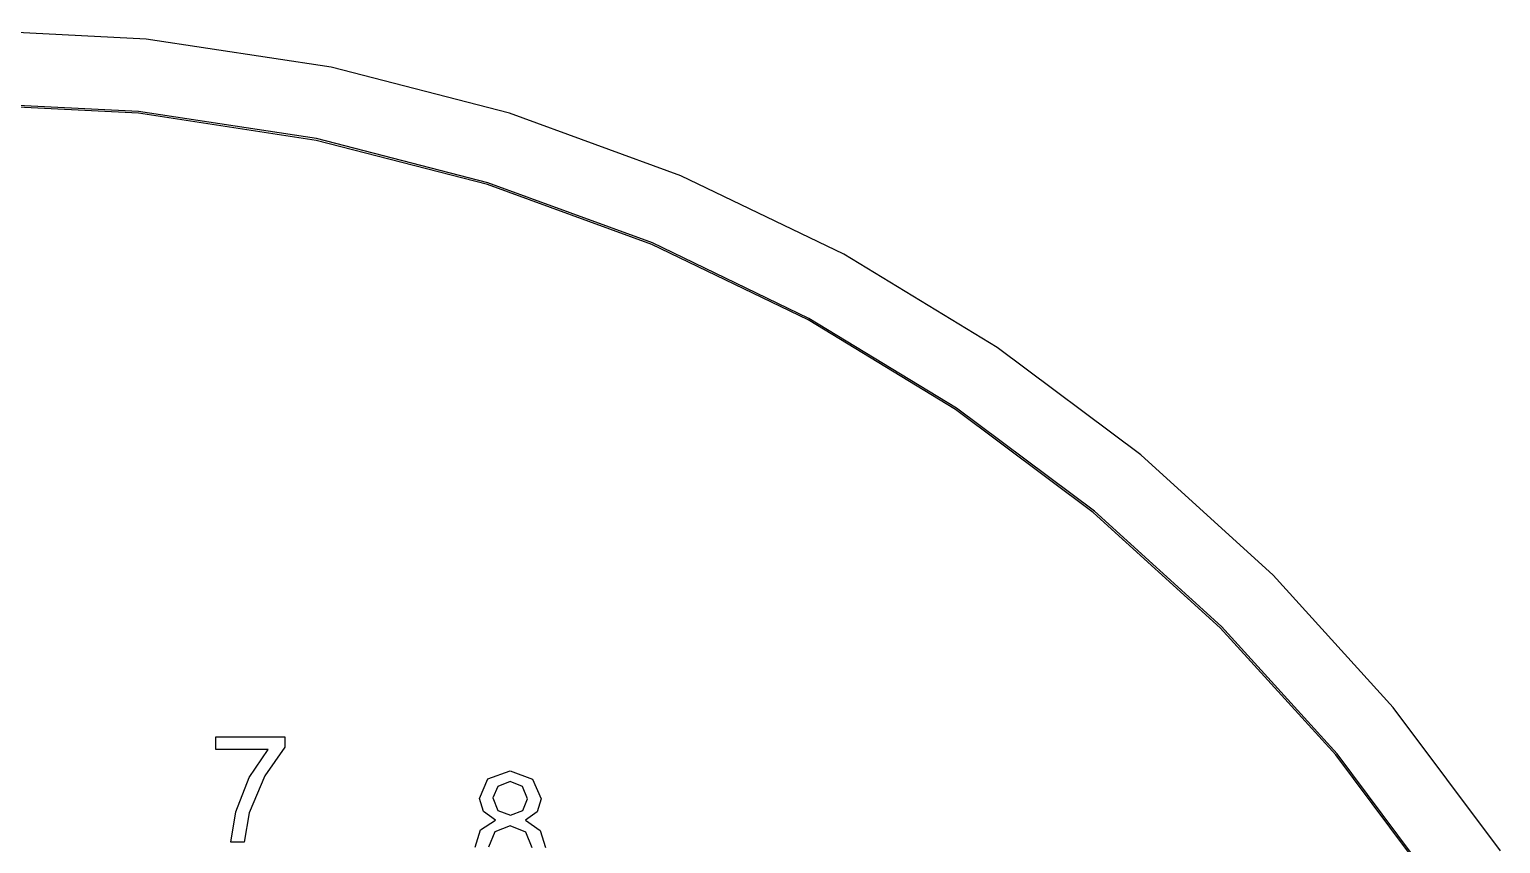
# Model space of a CAD drawing. Extents: x 7.9 to 57.9, y 5.2 to 55.2.
# Drawn here: x 33.88 to 53.62, y 44.31 to 55.23 of the extents above; entities that cross this region are included whole.
import ezdxf

# ---------------------------------------------------------------- set-up
doc = ezdxf.new("R2010")
doc.units = 0

msp = doc.modelspace()

# ---------------------------------------------------------------- linework, layer by layer
at = {"layer": 'dim'}
for p, q in [((35.446654, 55.103177), (32.890866, 55.232218)), ((37.928632, 54.724427), (35.446654, 55.103177)), ((40.324235, 54.108531), (37.928632, 54.724427)), ((35.346676, 54.130978), (32.890867, 54.254977)), ((37.731555, 53.767027), (35.346676, 54.130978)), ((42.620902, 53.268048), (40.324235, 54.108531)), ((40.033431, 53.175198), (37.731555, 53.767027)), ((42.240233, 52.367559), (40.033431, 53.175198)), ((44.806069, 52.215539), (42.620902, 53.268048)), ((44.339887, 51.356183), (42.240233, 52.367559)), ((46.867173, 50.963566), (44.806069, 52.215539)), ((46.320321, 50.15314), (44.339887, 51.356183)), ((48.791651, 49.52469), (46.867173, 50.963566)), ((48.169464, 48.770502), (46.320321, 50.15314)), ((50.566939, 47.911471), (48.791651, 49.52469)), ((49.875242, 47.22034), (48.169464, 48.770502)), ((52.180474, 46.136471), (50.566939, 47.911471)), ((51.425583, 45.514725), (49.875242, 47.22034)), ((53.619693, 44.21225), (52.180474, 46.136471)), ((52.808415, 43.665728), (51.425583, 45.514725))]:
    msp.add_line(p, q, dxfattribs=at)
at = {"layer": 'graphic border'}
for p, q in [((35.344327, 54.107169), (32.890866, 54.231039)), ((37.726938, 53.743597), (35.344327, 54.107169)), ((40.026639, 53.152379), (37.726938, 53.743597)), ((42.231371, 52.345573), (40.026639, 53.152379)), ((44.329075, 51.335236), (42.231371, 52.345573)), ((46.30769, 50.133423), (44.329075, 51.335236)), ((48.155156, 48.752193), (46.30769, 50.133423)), ((49.859415, 47.203602), (48.155156, 48.752193)), ((51.408406, 45.499707), (49.859415, 47.203602)), ((36.382456, 45.571919), (36.382456, 45.740863)), ((36.382456, 45.740863), (37.309206, 45.740863)), ((37.309206, 45.604145), (37.037725, 45.21743)), ((37.309206, 45.740863), (37.309206, 45.604145)), ((37.083623, 45.571919), (36.382456, 45.571919)), ((36.830694, 45.196922), (37.083623, 45.571919)), ((52.79007, 43.652565), (51.408406, 45.499707)), ((37.037725, 45.21743), (36.830694, 44.72134)), ((40.031704, 45.178145), (40.33053, 45.284589)), ((40.33053, 45.284589), (40.632284, 45.175216)), ((36.649056, 44.73599), (36.830694, 45.196922)), ((39.919399, 44.915451), (40.031704, 45.178145)), ((40.165493, 45.075606), (40.099086, 44.921312)), ((40.332482, 45.140058), (40.165493, 45.075606)), ((40.498497, 45.073653), (40.332482, 45.140058)), ((40.565879, 44.911546), (40.498497, 45.073653)), ((40.632284, 45.175216), (40.746541, 44.91057)), ((39.972133, 44.73772), (39.919399, 44.915451)), ((40.099086, 44.921312), (40.164517, 44.755296)), ((40.099086, 44.921312), (40.099086, 44.921312)), ((40.50045, 44.75432), (40.565879, 44.911546)), ((40.746541, 44.91057), (40.693807, 44.736744)), ((36.582651, 44.327788), (36.649056, 44.73599)), ((36.830694, 44.72134), (36.763313, 44.327788)), ((39.932097, 44.494558), (40.134243, 44.623463)), ((40.134243, 44.623463), (39.972133, 44.73772)), ((40.134243, 44.623463), (40.134243, 44.623463)), ((40.164517, 44.755296), (40.334435, 44.690844)), ((40.334435, 44.690844), (40.50045, 44.75432)), ((40.693807, 44.736744), (40.535605, 44.623463)), ((40.535605, 44.623463), (40.735799, 44.484792)), ((39.861784, 44.261161), (39.932097, 44.494558)), ((40.123501, 44.465261), (40.042446, 44.260185)), ((40.329553, 44.547292), (40.123501, 44.465261)), ((40.540489, 44.464284), (40.329553, 44.547292)), ((40.62545, 44.254324), (40.540489, 44.464284)), ((40.735799, 44.484792), (40.805136, 44.256277)), ((36.763313, 44.327788), (36.582651, 44.327788))]:
    msp.add_line(p, q, dxfattribs=at)

doc.saveas('drawing.dxf')
